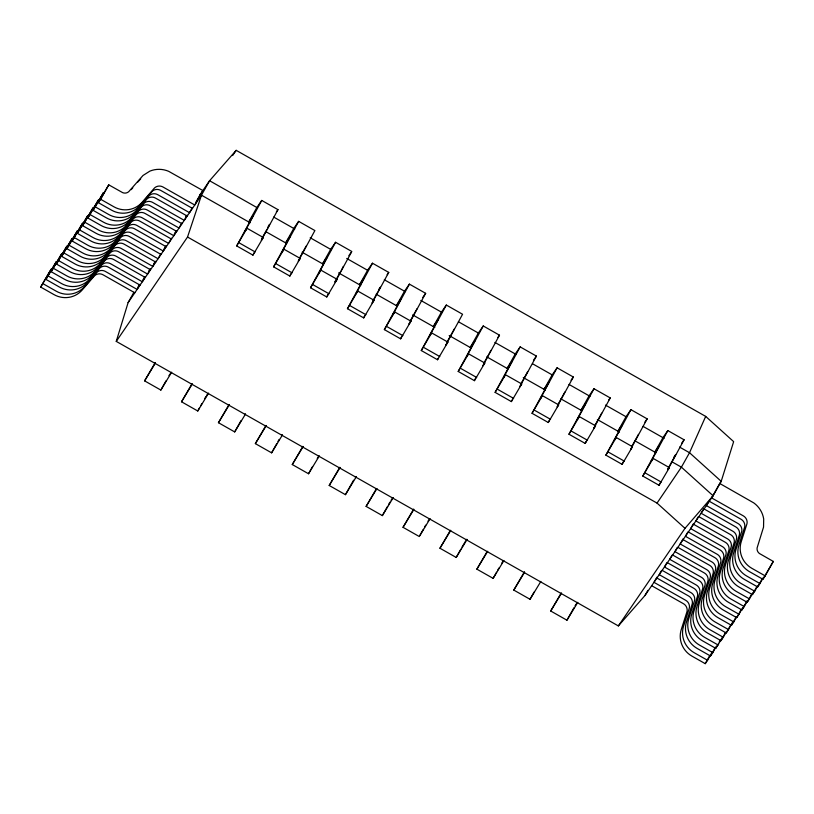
<?xml version="1.0" encoding="UTF-8"?>
<svg xmlns="http://www.w3.org/2000/svg" width="814" height="814" viewBox="0 0 814 814"><rect width="100%" height="100%" fill="white"/><g stroke="black" fill="none" stroke-linecap="round" stroke-linejoin="round"><path stroke-width="1.22" d="M261.732 200.437L245.085 231.135L247.049 228.286L263.288 237.495L252.94 255.138L236.691 245.93L253.347 215.232L248.728 221.968L256.837 207.519L261.732 200.437L277.971 209.646L261.742 239.489M252.94 255.138L253.978 252.92M298.646 221.357L282 252.055L283.964 249.216L300.203 258.414L289.855 276.058L273.616 266.85L290.262 236.152L285.643 242.887L293.752 228.439L298.646 221.357L314.896 230.566L299.064 259.666M289.855 276.058L290.893 273.85M335.572 242.277L318.915 272.985L320.879 270.136L337.128 279.344L326.78 296.978L310.531 287.769L327.187 257.071L322.568 263.807L330.667 249.359L335.572 242.277L351.811 251.485L335.765 280.983M326.78 296.978L327.818 294.77M372.486 263.207L355.84 293.905L357.804 291.056L374.043 300.264L363.695 317.898L347.456 308.699L364.102 277.991L359.483 284.727L367.592 270.279L372.486 263.207L388.736 272.405L373.138 301.068M363.695 317.898L363.929 317.297M409.401 284.127L392.755 314.825L394.719 311.976L410.968 321.184L400.61 338.828L384.371 329.619L401.017 298.921L396.398 305.657L404.507 291.209L409.401 284.127L425.651 293.325L409.818 322.436M400.61 338.828L401.648 336.609M446.326 305.047L429.68 335.744L431.634 332.895L447.883 342.104L437.535 359.747L421.286 350.539L437.942 319.841L433.323 326.577L441.432 312.128L446.326 305.047L462.566 314.255L447.242 342.429M437.535 359.747L438.095 358.455M483.241 325.966L466.595 356.664L468.559 353.825L484.798 363.024L474.45 380.667L458.211 371.459L474.857 340.761L470.238 347.497L478.347 333.048L483.241 325.966L499.491 335.175L483.892 363.838M474.45 380.667L474.684 380.057M520.166 346.886L503.51 377.594L505.474 374.745L521.723 383.943L511.375 401.587L495.126 392.379L511.772 361.681L507.153 368.416L515.262 353.968L520.166 346.886L536.406 356.094L520.573 385.195M511.375 401.587L511.935 400.305M557.081 367.806L540.435 398.514L542.399 395.665L558.638 404.873L548.29 422.507L532.051 413.309L548.697 382.6L544.078 389.336L552.187 374.888L557.081 367.806L573.331 377.014L557.997 405.199M548.29 422.507L549.328 420.299M593.996 388.736L577.35 419.434L579.314 416.585L595.553 425.793L585.205 443.427L568.966 434.228L585.612 403.52L580.993 410.256L589.102 395.808L593.996 388.736L610.246 397.934L594.658 426.597M585.205 443.427L586.243 441.219M632.478 446.713L622.13 464.356L605.881 455.148L622.537 424.45L617.918 431.186L626.017 416.737L630.921 409.656L647.161 418.864L630.514 449.562L632.478 446.713L616.229 437.505L614.295 440.333L630.921 409.656M622.13 464.356L622.69 463.064M667.836 430.575L651.19 461.273L653.154 458.424L669.393 467.633L659.045 485.276L642.806 476.068L659.452 445.37L654.832 452.106L662.942 437.657L667.836 430.575L684.086 439.784L668.752 467.958M659.045 485.276L660.083 483.058M199.939 194.851L209.574 180.739L236.182 150.336L705.687 416.402L733.648 441.646L721.204 481.318L713.095 495.767L644.963 595.522L618.355 625.925L116.26 341.392L128.103 302.615L133.893 292.297M116.26 341.392L187.535 237.027L201.465 195.187L209.574 180.739L257.132 207.682M705.687 416.402L689.519 452.716L681.41 467.165L657.04 503.093L685.001 528.337L618.355 625.925M298.3 261.111L298.85 260.063M564.865 392.002L558.18 404.141M261.589 239.784L261.325 240.344L263.288 237.495M343.101 266.982L343.315 266.412M364.265 316.615L364.733 315.69M453.856 329.751L454.07 329.182M475.02 379.375L476.098 377.299M490.923 350.376L490.343 351.475M601.678 413.136L601.098 414.234M269.068 225.509L269.587 224.43L268.193 226.455M306.176 246.062L299.756 257.692M335.582 281.329L335.164 282.183L337.128 279.344M379.823 288.268L380.342 287.2L378.948 289.224M416.931 308.821L416.392 309.839M483.099 365.313L483.658 364.275M512.413 399.379L513.013 398.219M527.696 371.591L526.994 372.893M593.854 428.083L594.413 427.045M623.168 462.138L623.768 460.989M638.451 434.361L637.118 436.813M675.172 455.647L675.681 454.629L673.656 457.539M342.908 267.348L342.399 268.284M409.605 322.832L409.015 323.982L410.968 321.184M453.663 330.118L447.425 341.381M520.36 385.592L519.78 386.772L521.723 383.943M557.091 406.868L557.732 405.677M667.846 469.627L668.487 468.447M268.834 225.946L268.264 226.994M379.589 288.705L379.019 289.764M372.904 301.506L372.079 303.113L374.043 300.264M674.826 456.288L667.755 469.037M446.978 342.908L445.95 344.933L447.883 342.104M489.774 352.523L490.079 351.974M600.834 414.733L600.203 415.893M342.094 268.844L341.412 270.085M415.934 310.683L410.51 320.451M526.363 374.053L526.689 373.443M267.572 228.246L267.928 227.605M378.327 291.015L378.683 290.364M489.082 353.775L489.438 353.134M261.65 238.899L266.982 229.314M334.9 281.807L340.822 271.154M372.995 300.6L377.737 292.073M483.75 363.359L488.492 354.843M521.265 383.221L526.007 374.694M594.515 426.129L599.837 416.544M632.02 445.98L636.762 437.464M40.7 287.077L51.109 269.251L40.7 287.077L53.989 294.607A22.782 22.222 34.3 0 0 82.163 290.028L94.088 276.261A7.245 7.072 34.3 0 1 95.971 274.735L96.703 274.379A7.245 7.072 34.3 0 1 103.063 274.806L134.809 292.796M45.94 279.406L56.359 261.579L45.94 279.406L59.229 286.935A22.782 22.222 34.3 0 0 87.403 282.356L99.328 268.589A7.245 7.072 34.3 0 1 101.211 267.063L101.943 266.707A7.245 7.072 34.3 0 1 108.303 267.134L140.049 285.124M51.18 271.723L61.599 253.907L51.18 271.723L64.469 279.263A22.782 22.222 34.3 0 0 92.643 274.684L104.579 260.907A7.245 7.072 34.3 0 1 106.451 259.391L107.183 259.035A7.245 7.072 34.3 0 1 113.543 259.452L145.289 277.452M56.42 264.051L66.84 246.225L56.42 264.051L69.709 271.581A22.782 22.222 34.3 0 0 97.884 267.012L109.819 253.235A7.245 7.072 34.3 0 1 111.691 251.709L112.424 251.363A7.245 7.072 34.3 0 1 118.783 251.78L150.529 269.78M61.661 256.379L72.08 238.553L61.661 256.379L74.949 263.909A22.782 22.222 34.3 0 0 103.134 259.34L115.059 245.563A7.245 7.072 34.3 0 1 116.931 244.037L117.674 243.681A7.245 7.072 34.3 0 1 124.023 244.108L155.769 262.098M66.901 248.708L77.32 230.881L66.901 248.708L80.189 256.237A22.782 22.222 34.3 0 0 108.374 251.668L120.299 237.892A7.245 7.072 34.3 0 1 122.171 236.365L122.914 236.009A7.245 7.072 34.3 0 1 129.263 236.436L161.009 254.426M72.141 241.036L82.56 223.209L72.141 241.036L85.439 248.565A22.782 22.222 34.3 0 0 113.614 243.986L125.539 230.22A7.245 7.072 34.3 0 1 127.422 228.693L128.154 228.337A7.245 7.072 34.3 0 1 134.503 228.765L166.249 246.754M77.381 233.353L87.8 215.537L77.381 233.353L90.68 240.893A22.782 22.222 34.3 0 0 118.854 236.314L130.779 222.548A7.245 7.072 34.3 0 1 132.662 221.021L133.394 220.665A7.245 7.072 34.3 0 1 139.743 221.082L171.489 239.082M82.621 225.682L93.04 207.855L82.621 225.682L95.92 233.211A22.782 22.222 34.3 0 0 124.094 228.642L136.019 214.865A7.245 7.072 34.3 0 1 137.902 213.339L138.634 212.993A7.245 7.072 34.3 0 1 144.984 213.41L176.73 231.41M87.861 218.01L98.28 200.183L87.861 218.01L101.16 225.539A22.782 22.222 34.3 0 0 129.334 220.97L141.26 207.194A7.245 7.072 34.3 0 1 143.142 205.667L143.875 205.321A7.245 7.072 34.3 0 1 150.224 205.739L181.97 223.728M93.111 210.338L103.52 192.511L93.111 210.338L106.4 217.867A22.782 22.222 34.3 0 0 134.575 213.299L146.5 199.522A7.245 7.072 34.3 0 1 148.382 197.995L149.115 197.639A7.245 7.072 34.3 0 1 155.464 198.067L187.21 216.056M98.352 202.666L108.761 184.839L122.66 192.643A5.779 5.637 34.3 0 0 128.754 191.646L143.02 175.468L149.878 171.123A24.257 23.667 34.3 0 1 168.651 171.316L202.869 190.557L194.76 205.006L163.014 187.017A7.245 7.072 34.3 0 0 156.654 186.589L155.922 186.945A7.245 7.072 34.3 0 0 154.05 188.472L142.124 202.248A22.782 22.222 34.3 0 1 113.94 206.817L100.651 199.288L98.352 202.666L111.64 210.195A22.782 22.222 34.3 0 0 139.815 205.616L151.74 191.85A7.245 7.072 34.3 0 1 153.622 190.323L154.355 189.967A7.245 7.072 34.3 0 1 160.704 190.395L192.46 208.384M100.651 199.288L108.761 184.839M137.708 287.637L139.438 284.544M140.008 284.259L137.118 289.418L105.362 271.428A7.245 7.072 34.3 0 0 99.013 271.001L98.28 271.357A7.245 7.072 34.3 0 0 96.398 272.883L84.473 286.66A22.782 22.222 34.3 0 1 56.298 291.229L43.01 283.699M142.949 279.965L144.678 276.862M145.248 276.587L142.358 281.746L110.602 263.756A7.245 7.072 34.3 0 0 104.253 263.329L103.52 263.685A7.245 7.072 34.3 0 0 101.638 265.211L89.713 278.978A22.782 22.222 34.3 0 1 61.538 283.557L48.25 276.027M148.769 271.255L149.918 269.19M150.488 268.915L147.599 274.074L115.842 256.084A7.245 7.072 34.3 0 0 109.493 255.657L108.761 256.013A7.245 7.072 34.3 0 0 106.878 257.539L94.953 271.306A22.782 22.222 34.3 0 1 66.779 275.885L53.49 268.355M153.429 264.611L155.159 261.518M155.728 261.243L152.839 266.402L121.083 248.402A7.245 7.072 34.3 0 0 114.733 247.985L114.001 248.331A7.245 7.072 34.3 0 0 112.118 249.857L100.193 263.634A22.782 22.222 34.3 0 1 72.019 268.213L58.73 260.673M160.969 253.561L158.079 258.73L126.323 240.73A7.245 7.072 34.3 0 0 119.973 240.313L119.241 240.659A7.245 7.072 34.3 0 0 117.358 242.185L105.433 255.962A22.782 22.222 34.3 0 1 77.259 260.531L63.97 253.001M163.909 249.267L165.649 246.174M166.209 245.889L163.319 251.048L131.563 233.058A7.245 7.072 34.3 0 0 125.214 232.631L124.481 232.987A7.245 7.072 34.3 0 0 122.599 234.513L110.673 248.29A22.782 22.222 34.3 0 1 82.499 252.859L69.21 245.329M171.449 238.217L168.559 243.376L136.803 225.386A7.245 7.072 34.3 0 0 130.454 224.959L129.721 225.315A7.245 7.072 34.3 0 0 127.839 226.841L115.914 240.608A22.782 22.222 34.3 0 1 87.739 245.187L74.45 237.657M174.389 233.923L176.129 230.82M176.699 230.545L173.799 235.704L142.053 217.714A7.245 7.072 34.3 0 0 135.694 217.287L134.961 217.643A7.245 7.072 34.3 0 0 133.079 219.17L121.154 232.936A22.782 22.222 34.3 0 1 92.979 237.515L79.691 229.986M181.939 222.873L179.039 228.032L147.293 210.032A7.245 7.072 34.3 0 0 140.934 209.615L140.201 209.971A7.245 7.072 34.3 0 0 138.319 211.487L126.394 225.264A22.782 22.222 34.3 0 1 98.219 229.843L84.931 222.303M185.45 217.542L186.61 215.476M187.179 215.191L184.279 220.36L152.533 202.36A7.245 7.072 34.3 0 0 146.174 201.943L145.441 202.289A7.245 7.072 34.3 0 0 143.569 203.815L131.634 217.592A22.782 22.222 34.3 0 1 103.459 222.161L90.171 214.631M192.419 207.519L189.52 212.678L157.774 194.688A7.245 7.072 34.3 0 0 151.414 194.271L150.682 194.617A7.245 7.072 34.3 0 0 148.809 196.143L136.874 209.92A22.782 22.222 34.3 0 1 108.7 214.489L95.411 206.96M195.93 202.187L200.559 193.936M171.673 372.191L160.846 390.069L144.607 380.871L155.209 362.668M236.691 245.93L247.049 228.286M160.846 390.069L166.056 380.789M208.598 393.111L197.771 410.999L181.522 401.79L191.931 383.913M273.616 266.85L283.964 249.216M197.771 410.999L199.501 407.895M200.661 405.83L201.821 403.775M204.721 398.606L205.871 396.55M245.513 414.031L234.686 431.919L218.447 422.71L229.049 404.507M310.531 287.769L320.879 270.136M234.686 431.919L241.056 420.563M282.438 434.951L271.601 452.838L255.362 443.63L265.964 425.427M347.456 308.699L357.804 291.056M271.601 452.838L276.821 443.549M277.971 441.483L279.131 439.418M319.353 455.881L308.526 473.758L292.277 464.55L302.889 446.357M384.371 329.619L394.719 311.976M308.526 473.758L312.576 466.534M356.267 476.801L345.441 494.678L329.202 485.48L339.804 467.277M421.286 350.539L431.634 332.895M345.441 494.678L353.551 480.229M393.193 497.72L382.366 515.608L366.117 506.4L376.526 488.522M458.211 371.459L468.559 353.825M382.366 515.608L387.576 506.318M388.736 504.253L389.886 502.187M430.107 518.64L419.281 536.528L403.032 527.319L413.644 509.116M495.126 392.379L505.474 374.745M419.861 535.49L423.331 529.304M424.491 527.238L425.651 525.172M467.033 539.56L456.196 557.448L439.957 548.239L450.366 530.372M532.051 413.309L542.399 395.665M456.196 557.448L460.836 549.196M461.986 547.13L465.527 541.218M503.947 560.49L493.121 578.367L476.872 569.159L487.118 551.566M568.966 434.228L579.314 416.585M493.121 578.367L496.591 572.181M497.751 570.115L498.911 568.05M540.862 581.41L530.036 599.287L513.797 590.089L524.399 571.886M605.881 455.148L616.229 437.505M530.036 599.287L534.096 592.063M577.787 602.329L566.951 620.207L550.712 611.009L561.121 593.131M642.806 476.068L653.154 458.424M566.951 620.207L573.901 607.824M644.963 595.522L647.863 590.364M656.878 577.167L653.978 582.325L685.724 600.315A7.245 7.072 34.3 0 1 689.377 605.555L689.458 606.369A7.245 7.072 34.3 0 1 689.122 608.78L683.567 626.159A22.782 22.222 34.3 0 0 694.25 652.757L707.549 660.286L712.179 652.034M661.538 570.522L659.218 574.653L690.964 592.643A7.245 7.072 34.3 0 1 694.617 597.883L694.698 598.697A7.245 7.072 34.3 0 1 694.373 601.108L688.807 618.487A22.782 22.222 34.3 0 0 699.491 645.085L712.789 652.614L716.259 646.418M666.778 562.85L664.458 566.971L696.204 584.971A7.245 7.072 34.3 0 1 699.857 590.211L699.938 591.025A7.245 7.072 34.3 0 1 699.613 593.426L694.047 610.815A22.782 22.222 34.3 0 0 704.731 637.413L718.029 644.942L722.079 637.718M672.018 555.179L669.698 559.299L701.454 577.299A7.245 7.072 34.3 0 1 705.097 582.539L705.178 583.353A7.245 7.072 34.3 0 1 704.853 585.754L699.287 603.143A22.782 22.222 34.3 0 0 709.971 629.731L723.27 637.27L726.159 632.112M677.258 547.496L674.938 551.627L706.694 569.617A7.245 7.072 34.3 0 1 710.337 574.867L710.419 575.681A7.245 7.072 34.3 0 1 710.093 578.082L704.527 595.461A22.782 22.222 34.3 0 0 715.221 622.059L728.51 629.588L732.559 622.364M683.078 538.797L680.178 543.956L711.935 561.945A7.245 7.072 34.3 0 1 715.577 567.195L715.659 567.999A7.245 7.072 34.3 0 1 715.333 570.411L709.777 587.789A22.782 22.222 34.3 0 0 720.461 614.387L733.75 621.916L736.639 616.758M687.738 532.153L685.419 536.284L717.175 554.273A7.245 7.072 34.3 0 1 720.817 559.513L720.899 560.327A7.245 7.072 34.3 0 1 720.573 562.739L715.018 580.117A22.782 22.222 34.3 0 0 725.701 606.715L738.99 614.244L742.46 608.058M693.559 523.443L690.659 528.612L722.415 546.601A7.245 7.072 34.3 0 1 726.057 551.841L726.139 552.655A7.245 7.072 34.3 0 1 725.813 555.067L720.258 572.446A22.782 22.222 34.3 0 0 730.941 599.043L744.23 606.572L747.13 601.414M698.219 516.809L695.899 520.929L727.655 538.929A7.245 7.072 34.3 0 1 731.298 544.169L731.379 544.983A7.245 7.072 34.3 0 1 731.053 547.384L725.498 564.774A22.782 22.222 34.3 0 0 736.182 591.371L749.47 598.901L752.94 592.704M703.459 509.126L701.139 513.258L732.895 531.257A7.245 7.072 34.3 0 1 736.538 536.497L736.619 537.311A7.245 7.072 34.3 0 1 736.294 539.713L730.738 557.102A22.782 22.222 34.3 0 0 741.422 583.689L754.71 591.229L757.61 586.06M708.699 501.455L706.379 505.586L738.135 523.575A7.245 7.072 34.3 0 1 741.778 528.825L741.859 529.639A7.245 7.072 34.3 0 1 741.534 532.041L735.978 549.419A22.782 22.222 34.3 0 0 746.662 576.017L759.95 583.546L763.43 577.36M719.729 483.465L711.629 497.914L743.375 515.903A7.245 7.072 34.3 0 1 747.018 521.143L747.099 521.957A7.245 7.072 34.3 0 1 746.774 524.369L741.218 541.748A22.782 22.222 34.3 0 0 751.902 568.345L765.191 575.874L773.3 561.426L759.462 553.52A5.779 5.637 34.3 0 1 757.152 547.761L763.542 527.116L763.695 518.976A24.257 23.667 34.3 0 0 753.825 502.93L719.729 483.465L721.204 481.318L689.519 452.716L679.568 447.079M651.668 585.704L683.424 603.693A7.245 7.072 34.3 0 1 687.067 608.933L687.148 609.747A7.245 7.072 34.3 0 1 686.823 612.159L681.267 629.537A22.782 22.222 34.3 0 0 691.951 656.135L705.239 663.664L709.869 655.412M656.908 578.032L688.664 596.021A7.245 7.072 34.3 0 1 692.307 601.261L692.388 602.075A7.245 7.072 34.3 0 1 692.063 604.476L686.507 621.865A22.782 22.222 34.3 0 0 697.191 648.463L710.48 655.992L714.529 648.768M662.148 570.349L693.904 588.349A7.245 7.072 34.3 0 1 697.547 593.589L697.629 594.403A7.245 7.072 34.3 0 1 697.303 596.804L691.747 614.194A22.782 22.222 34.3 0 0 702.431 640.781L715.72 648.32L718.04 644.189M719.2 642.124L720.349 640.058M667.388 562.678L699.145 580.667A7.245 7.072 34.3 0 1 702.787 585.917L702.869 586.731A7.245 7.072 34.3 0 1 702.543 589.133L696.988 606.511A22.782 22.222 34.3 0 0 707.671 633.109L720.96 640.649L725.589 632.386M672.639 555.006L704.385 572.995A7.245 7.072 34.3 0 1 708.027 578.245L708.109 579.049A7.245 7.072 34.3 0 1 707.783 581.461L702.228 598.839A22.782 22.222 34.3 0 0 712.911 625.437L726.2 632.966L730.26 625.742M677.879 547.334L709.625 565.323A7.245 7.072 34.3 0 1 713.268 570.563L713.349 571.377A7.245 7.072 34.3 0 1 713.023 573.789L707.468 591.168A22.782 22.222 34.3 0 0 718.152 617.765L731.44 625.294L736.08 617.043M683.119 539.662L714.865 557.651A7.245 7.072 34.3 0 1 718.508 562.891L718.589 563.705A7.245 7.072 34.3 0 1 718.263 566.117L712.708 583.496A22.782 22.222 34.3 0 0 723.392 610.093L736.68 617.623L740.74 610.398M688.359 531.98L720.105 549.979A7.245 7.072 34.3 0 1 723.758 555.219L723.829 556.033A7.245 7.072 34.3 0 1 723.504 558.435L717.948 575.824A22.782 22.222 34.3 0 0 728.632 602.421L741.92 609.951L747.14 600.661M693.599 524.308L725.345 542.307A7.245 7.072 34.3 0 1 728.998 547.547L729.069 548.361A7.245 7.072 34.3 0 1 728.744 550.763L723.188 568.152A22.782 22.222 34.3 0 0 733.872 594.739L747.16 602.279L751.22 595.054M698.839 516.636L730.585 534.625A7.245 7.072 34.3 0 1 734.238 539.875L734.309 540.689A7.245 7.072 34.3 0 1 733.984 543.091L728.428 560.47A22.782 22.222 34.3 0 0 739.112 587.067L752.401 594.596L757.04 586.345M704.079 508.964L735.825 526.953A7.245 7.072 34.3 0 1 739.478 532.193L739.55 533.007A7.245 7.072 34.3 0 1 739.224 535.419L733.668 552.798A22.782 22.222 34.3 0 0 744.352 579.395L757.641 586.925L762.28 578.673M709.32 501.292L741.066 519.281A7.245 7.072 34.3 0 1 744.718 524.521L744.79 525.335A7.245 7.072 34.3 0 1 744.464 527.747L738.909 545.126A22.782 22.222 34.3 0 0 749.592 571.723L762.891 579.253L773.3 561.426M155.433 362.983L144.607 380.871M192.348 383.903L181.522 401.79M229.273 404.833L218.447 422.71M266.188 425.753L255.362 443.63M303.103 446.672L292.277 464.55M340.028 467.592L329.202 485.48M376.943 488.512L366.117 506.4M413.868 509.432L403.032 527.319M450.783 530.362L439.957 548.239M487.698 551.281L476.872 569.159M524.623 572.201L513.797 590.089M561.538 593.121L550.712 611.009M356.054 476.475L355.382 477.564M466.809 539.244L466.137 540.323M245.095 414.041L244.617 414.794M282.01 434.961L281.542 435.714M392.775 497.73L391.076 500.264M318.762 456.155L317.236 458.424M207.875 393.61L206.481 395.655M128.103 302.615L201.465 195.187L250.132 222.761M232.621 155.555L236.182 150.336M276.343 211.945L277.971 209.646M168.956 375.62L170.177 373.84M298.382 261.091L300.203 258.414M348.87 255.698L350.834 252.839M387.098 274.715L388.736 272.405M422.71 297.548L425.651 293.325M497.853 337.474L499.491 335.175M482.977 365.7L484.798 363.024M533.465 360.307L536.406 356.094M428.001 521.184L429.212 519.403M571.041 380.27L573.331 377.014M557.417 406.654L558.638 404.873M608.607 400.244L610.246 397.934M501.831 563.023L503.052 561.243M593.732 428.469L595.553 425.793M644.871 422.12L647.161 418.864M681.796 443.04L684.086 439.784M575.06 605.758L576.281 603.978M668.182 469.413L669.393 467.633M705.239 663.664L707.549 660.286M710.48 655.992L712.789 652.614M715.72 648.32L718.029 644.942M720.96 640.649L723.27 637.27M726.2 632.966L728.51 629.588M731.44 625.294L733.75 621.916M736.68 617.623L738.99 614.244M741.92 609.951L744.23 606.572M747.16 602.279L749.47 598.901M752.401 594.596L754.71 591.229M757.641 586.925L759.95 583.546M762.891 579.253L765.191 575.874M685.001 528.337L713.095 495.767L681.41 467.165L671.458 461.528M131.207 189.631L132.804 187.79M137.566 182.285L140.72 178.846M273.718 217.084L294.729 228.988M310.215 237.769L331.227 249.674M346.703 258.445L367.714 270.35M384.3 279.751L405.311 291.656M420.797 300.437L441.809 312.342M458.394 321.744L478.306 333.018M494.892 342.419L515.903 354.334M532.488 363.726L552.391 375.01M568.986 384.412L589.997 396.316M605.474 405.087L626.485 417.002M643.08 426.394L664.092 438.308M265.608 231.532L286.62 243.437M302.106 252.218L323.117 264.123M338.593 272.894L360.714 285.429M376.2 294.2L397.212 306.105M412.688 314.886L434.808 327.421M449.186 335.561L471.296 348.097M486.782 356.868L507.794 368.783M523.28 377.554L545.39 390.089M560.877 398.86L581.888 410.765M597.364 419.536L619.485 432.071M634.971 440.842L655.982 452.757M238.94 242.735L255.179 251.943M275.854 263.665L292.104 272.863M312.769 284.585L329.019 293.793M349.694 305.504L365.934 314.713M386.609 326.424L402.859 335.633M423.534 347.344L439.774 356.552M460.449 368.274L476.689 377.472M497.364 389.194L513.614 398.392M534.289 410.114L550.529 419.322M571.204 431.033L587.454 440.242M608.129 451.953L624.369 461.162M645.044 472.873L661.283 482.081M187.535 237.027L657.04 503.093"/></g></svg>
